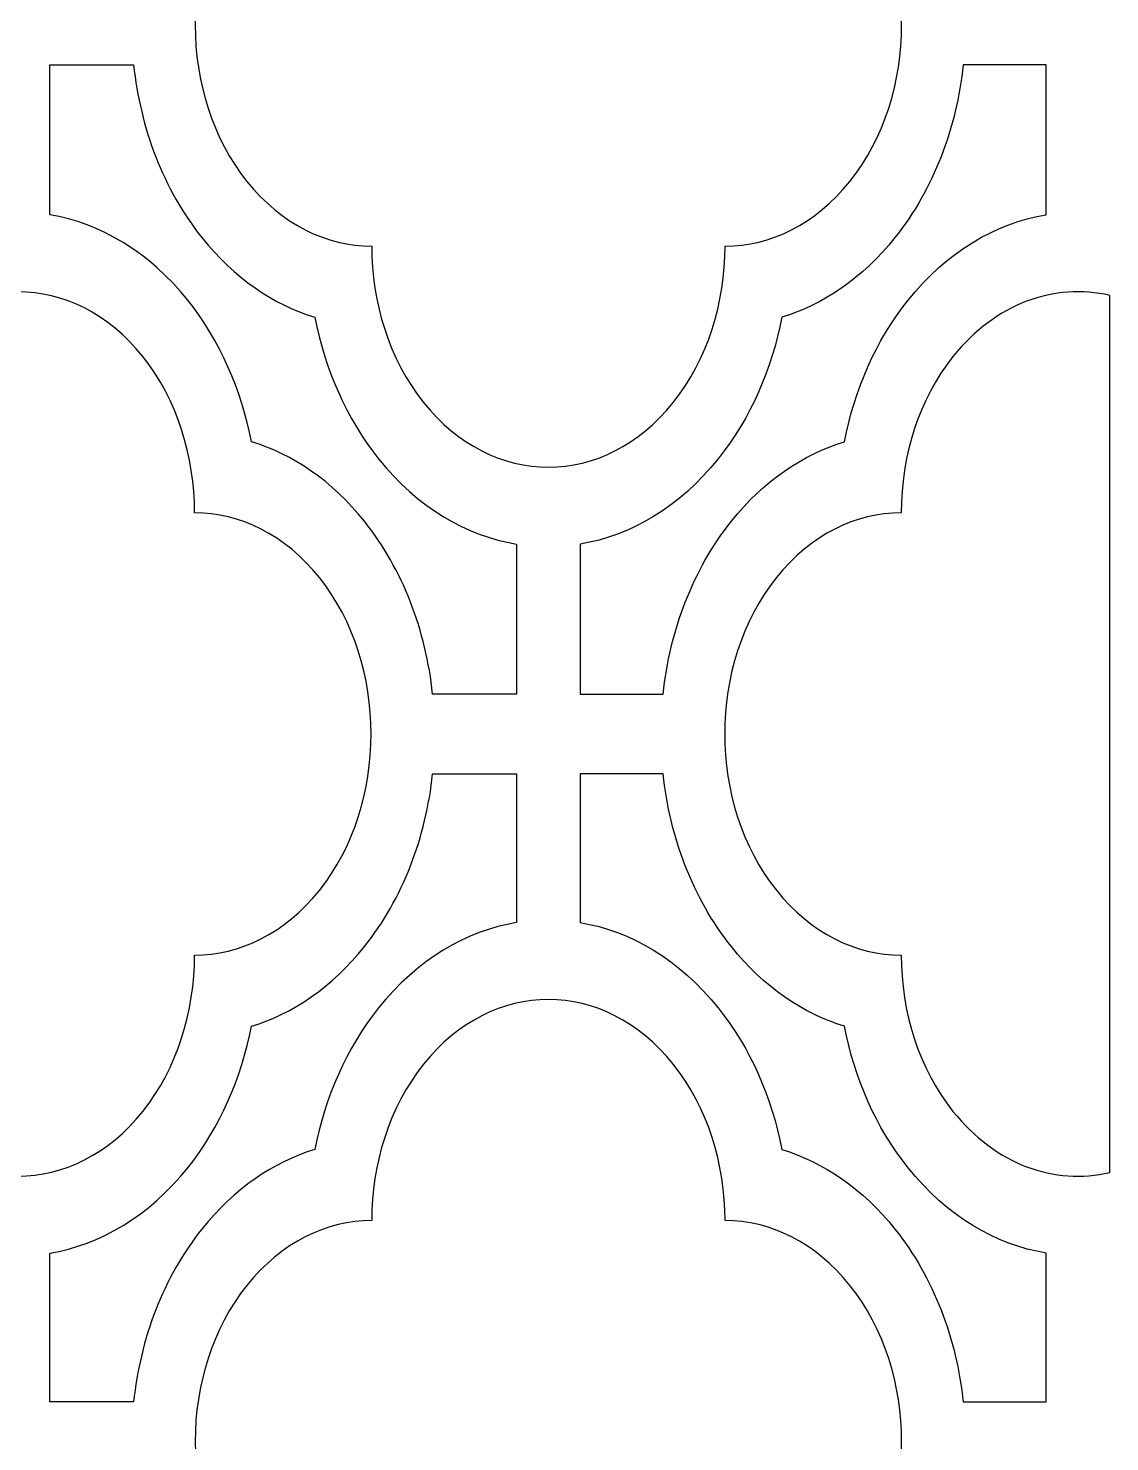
# Model space of a CAD drawing. Header units: centimetres. Extents: x -88 to 88, y -108 to 108.
# Drawn here: x -33.75 to -6.41, y 0 to 35.75 of the extents above; entities that cross this region are included whole.
import ezdxf

# ---------------------------------------------------------------- set-up
doc = ezdxf.new("R2010")
doc.units = ezdxf.units.CM
doc.header["$MEASUREMENT"] = 0
doc.layers.add('layer 1', color=7, linetype='Continuous')

msp = doc.modelspace()

# ---------------------------------------------------------------- linework, layer by layer
at = {"layer": 'layer 1', "color": 114}
for points, knots in [([(-16.13741, 30.23822), (-16.1379, 28.80756), (-16.57387, 27.37709), (-17.44531, 26.28579), (-17.44531, 26.28579), (-19.1892, 24.10194), (-22.01764, 24.10195), (-23.76152, 26.28579), (-23.76152, 26.28579), (-24.63295, 27.37709), (-25.06894, 28.80753), (-25.06943, 30.23822), (-25.06943, 30.23822), (-26.21186, 30.23882), (-27.35415, 30.78479), (-28.22558, 31.87607), (-28.22558, 31.87607), (-29.96946, 34.05992), (-29.96946, 37.60195), (-28.22558, 39.78579), (-28.22558, 39.78579), (-27.3542, 40.87701), (-26.21202, 41.42297), (-25.06965, 41.42365), (-25.06965, 41.42365), (-25.06917, 42.85439), (-24.63317, 44.28493), (-23.76168, 45.37629), (-23.76168, 45.37629), (-22.01771, 47.56024), (-19.18912, 47.56021), (-17.44516, 45.37628), (-17.44516, 45.37628), (-16.57368, 44.28493), (-16.13768, 42.85441), (-16.13719, 41.42367), (-16.13719, 41.42367), (-14.99483, 41.42299), (-13.85264, 40.87701), (-12.98126, 39.78579), (-12.98126, 39.78579), (-11.23737, 37.60195), (-11.23737, 34.05992), (-12.98126, 31.87607), (-12.98126, 31.87607), (-13.85269, 30.78479), (-14.99496, 30.23882), (-16.13741, 30.23822)], [0, 0, 0, 0, 0.07692308, 0.07692308, 0.07692308, 0.07692308, 0.15384615, 0.15384615, 0.15384615, 0.15384615, 0.23076923, 0.23076923, 0.23076923, 0.23076923, 0.30769231, 0.30769231, 0.30769231, 0.30769231, 0.38461538, 0.38461538, 0.38461538, 0.38461538, 0.46153846, 0.46153846, 0.46153846, 0.46153846, 0.53846154, 0.53846154, 0.53846154, 0.53846154, 0.61538462, 0.61538462, 0.61538462, 0.61538462, 0.69230769, 0.69230769, 0.69230769, 0.69230769, 0.76923077, 0.76923077, 0.76923077, 0.76923077, 0.84615385, 0.84615385, 0.84615385, 0.84615385, 1, 1, 1, 1]), ([(-21.40734, 18.90661), (-21.40734, 18.90661), (-21.40734, 19.90816), (-21.40734, 19.90816), (-21.40734, 19.90816), (-21.40734, 19.90816), (-21.40734, 19.9174), (-21.40734, 19.9174), (-21.40734, 19.9174), (-21.40734, 19.9174), (-21.40734, 22.70067), (-21.40734, 22.70067), (-21.40734, 22.70067), (-22.68428, 22.91292), (-23.91766, 23.63329), (-24.89865, 24.86177), (-24.89865, 24.86177), (-25.71603, 25.88537), (-26.25173, 27.12839), (-26.50572, 28.43958), (-26.50572, 28.43958), (-27.55274, 28.75767), (-28.54534, 29.42848), (-29.36271, 30.45207), (-29.36271, 30.45207), (-30.34375, 31.68061), (-30.91901, 33.2252), (-31.08848, 34.82439), (-31.08848, 34.82439), (-31.08848, 34.82439), (-33.2107, 34.82435), (-33.2107, 34.82435), (-33.2107, 34.82435), (-33.2107, 34.82435), (-33.2107, 33.84374), (-33.2107, 33.84374), (-33.2107, 33.84374), (-33.2107, 33.84374), (-33.21071, 31.03003), (-33.21071, 31.03003), (-33.21071, 31.03003), (-31.93374, 30.81777), (-30.70038, 30.09738), (-29.71939, 28.8689), (-29.71939, 28.8689), (-28.90202, 27.84531), (-28.36635, 26.60231), (-28.11235, 25.29115), (-28.11235, 25.29115), (-27.06531, 24.97306), (-26.07271, 24.3022), (-25.25533, 23.2786), (-25.25533, 23.2786), (-24.27435, 22.05013), (-23.6991, 20.50564), (-23.5296, 18.90656), (-23.5296, 18.90656), (-23.5296, 18.90656), (-21.40734, 18.90661), (-21.40734, 18.90661)], [0, 0, 0, 0, 0.0625, 0.0625, 0.0625, 0.0625, 0.125, 0.125, 0.125, 0.125, 0.1875, 0.1875, 0.1875, 0.1875, 0.25, 0.25, 0.25, 0.25, 0.3125, 0.3125, 0.3125, 0.3125, 0.375, 0.375, 0.375, 0.375, 0.4375, 0.4375, 0.4375, 0.4375, 0.5, 0.5, 0.5, 0.5, 0.5625, 0.5625, 0.5625, 0.5625, 0.625, 0.625, 0.625, 0.625, 0.6875, 0.6875, 0.6875, 0.6875, 0.75, 0.75, 0.75, 0.75, 0.8125, 0.8125, 0.8125, 0.8125, 0.875, 0.875, 0.875, 0.875, 1, 1, 1, 1]), ([(-19.79951, 18.90661), (-19.79951, 18.90661), (-19.7995, 19.91855), (-19.7995, 19.91855), (-19.7995, 19.91855), (-19.7995, 19.91855), (-19.7995, 19.92787), (-19.7995, 19.92787), (-19.7995, 19.92787), (-19.7995, 19.92787), (-19.7995, 22.70063), (-19.7995, 22.70063), (-19.7995, 22.70063), (-18.52253, 22.91288), (-17.28918, 23.63328), (-16.30819, 24.86177), (-16.30819, 24.86177), (-15.49082, 25.88535), (-14.95513, 27.12839), (-14.70113, 28.43957), (-14.70113, 28.43957), (-13.6541, 28.75764), (-12.66151, 29.42847), (-11.84413, 30.45206), (-11.84413, 30.45206), (-10.86311, 31.68057), (-10.28785, 33.22516), (-10.11837, 34.82434), (-10.11837, 34.82434), (-10.11837, 34.82434), (-8.02115, 34.82434), (-8.02115, 34.82434), (-8.02115, 34.82434), (-8.02115, 34.82434), (-8.02115, 31.03031), (-8.02115, 31.03031), (-8.02115, 31.03031), (-9.29811, 30.81807), (-10.53147, 30.09766), (-11.51246, 28.86917), (-11.51246, 28.86917), (-12.32982, 27.84559), (-12.86552, 26.60255), (-13.11951, 25.29137), (-13.11951, 25.29137), (-14.16654, 24.9733), (-15.15913, 24.30247), (-15.97652, 23.27888), (-15.97652, 23.27888), (-16.95753, 22.05037), (-17.53279, 20.50578), (-17.70227, 18.9066), (-17.70227, 18.9066), (-17.70227, 18.9066), (-19.79951, 18.90661), (-19.79951, 18.90661)], [0, 0, 0, 0, 0.06666667, 0.06666667, 0.06666667, 0.06666667, 0.13333333, 0.13333333, 0.13333333, 0.13333333, 0.2, 0.2, 0.2, 0.2, 0.26666667, 0.26666667, 0.26666667, 0.26666667, 0.33333333, 0.33333333, 0.33333333, 0.33333333, 0.4, 0.4, 0.4, 0.4, 0.46666667, 0.46666667, 0.46666667, 0.46666667, 0.53333333, 0.53333333, 0.53333333, 0.53333333, 0.6, 0.6, 0.6, 0.6, 0.66666667, 0.66666667, 0.66666667, 0.66666667, 0.73333333, 0.73333333, 0.73333333, 0.73333333, 0.8, 0.8, 0.8, 0.8, 0.86666667, 0.86666667, 0.86666667, 0.86666667, 1, 1, 1, 1]), ([(-29.54861, 12.30701), (-29.5491, 10.87635), (-29.98507, 9.44588), (-30.85651, 8.35459), (-30.85651, 8.35459), (-32.6004, 6.17074), (-35.42885, 6.17075), (-37.17272, 8.35459), (-37.17272, 8.35459), (-38.04416, 9.44588), (-38.48014, 10.87633), (-38.48063, 12.30701), (-38.48063, 12.30701), (-39.62307, 12.30762), (-40.76535, 12.85358), (-41.63679, 13.94487), (-41.63679, 13.94487), (-43.38066, 16.12872), (-43.38066, 19.67075), (-41.63679, 21.85459), (-41.63679, 21.85459), (-40.76541, 22.94581), (-39.62322, 23.49177), (-38.48086, 23.49245), (-38.48086, 23.49245), (-38.48037, 24.92319), (-38.04437, 26.35373), (-37.17288, 27.44509), (-37.17288, 27.44509), (-35.42892, 29.62904), (-32.60033, 29.62901), (-30.85636, 27.44508), (-30.85636, 27.44508), (-29.98488, 26.35373), (-29.54888, 24.92321), (-29.5484, 23.49247), (-29.5484, 23.49247), (-28.40604, 23.49179), (-27.26384, 22.94581), (-26.39246, 21.85459), (-26.39246, 21.85459), (-24.64858, 19.67075), (-24.64858, 16.12872), (-26.39246, 13.94487), (-26.39246, 13.94487), (-27.26389, 12.85358), (-28.40617, 12.30762), (-29.54861, 12.30701)], [0, 0, 0, 0, 0.07692308, 0.07692308, 0.07692308, 0.07692308, 0.15384615, 0.15384615, 0.15384615, 0.15384615, 0.23076923, 0.23076923, 0.23076923, 0.23076923, 0.30769231, 0.30769231, 0.30769231, 0.30769231, 0.38461538, 0.38461538, 0.38461538, 0.38461538, 0.46153846, 0.46153846, 0.46153846, 0.46153846, 0.53846154, 0.53846154, 0.53846154, 0.53846154, 0.61538462, 0.61538462, 0.61538462, 0.61538462, 0.69230769, 0.69230769, 0.69230769, 0.69230769, 0.76923077, 0.76923077, 0.76923077, 0.76923077, 0.84615385, 0.84615385, 0.84615385, 0.84615385, 1, 1, 1, 1]), ([(-6.41334, 28.99224), (-6.41334, 28.99224), (-6.41334, 6.8075), (-6.41334, 6.8075), (-6.41334, 6.8075), (-7.80706, 6.48989), (-9.29821, 7.00561), (-10.37549, 8.35466), (-10.37549, 8.35466), (-11.24696, 9.44601), (-11.68297, 10.87653), (-11.68345, 12.30727), (-11.68345, 12.30727), (-12.82581, 12.30795), (-13.96801, 12.85393), (-14.83939, 13.94515), (-14.83939, 13.94515), (-16.58327, 16.12899), (-16.58327, 19.67102), (-14.83939, 21.85487), (-14.83939, 21.85487), (-13.96795, 22.94616), (-12.82568, 23.49212), (-11.68324, 23.49273), (-11.68324, 23.49273), (-11.68274, 24.92339), (-11.24678, 26.35386), (-10.37533, 27.44515), (-10.37533, 27.44515), (-9.2981, 28.79417), (-7.80699, 29.30986), (-6.41334, 28.99224)], [0, 0, 0, 0, 0.11111111, 0.11111111, 0.11111111, 0.11111111, 0.22222222, 0.22222222, 0.22222222, 0.22222222, 0.33333333, 0.33333333, 0.33333333, 0.33333333, 0.44444444, 0.44444444, 0.44444444, 0.44444444, 0.55555556, 0.55555556, 0.55555556, 0.55555556, 0.66666667, 0.66666667, 0.66666667, 0.66666667, 0.77777778, 0.77777778, 0.77777778, 0.77777778, 1, 1, 1, 1]), ([(-33.2107, 1.00673), (-33.2107, 1.00673), (-31.08846, 1.00672), (-31.08846, 1.00672), (-31.08846, 1.00672), (-30.91899, 2.6059), (-30.34373, 4.15049), (-29.36271, 5.379), (-29.36271, 5.379), (-28.54533, 6.40259), (-27.55273, 7.07342), (-26.50571, 7.39149), (-26.50571, 7.39149), (-26.25171, 8.70267), (-25.71601, 9.94571), (-24.89865, 10.96929), (-24.89865, 10.96929), (-23.91766, 12.19778), (-22.68431, 12.91818), (-21.40734, 13.13043), (-21.40734, 13.13043), (-21.40734, 13.13043), (-21.40734, 16.89314), (-21.40734, 16.89314), (-21.40734, 16.89314), (-21.40734, 16.89314), (-23.52958, 16.89314), (-23.52958, 16.89314), (-23.52958, 16.89314), (-23.69905, 15.29396), (-24.27431, 13.74937), (-25.25533, 12.52086), (-25.25533, 12.52086), (-26.07271, 11.49727), (-27.06531, 10.82644), (-28.11234, 10.50837), (-28.11234, 10.50837), (-28.36633, 9.19719), (-28.90203, 7.95415), (-29.71939, 6.93057), (-29.71939, 6.93057), (-30.70038, 5.70208), (-31.93373, 4.98167), (-33.2107, 4.76943), (-33.2107, 4.76943), (-33.2107, 4.76943), (-33.2107, 1.00673), (-33.2107, 1.00673)], [0, 0, 0, 0, 0.07692308, 0.07692308, 0.07692308, 0.07692308, 0.15384615, 0.15384615, 0.15384615, 0.15384615, 0.23076923, 0.23076923, 0.23076923, 0.23076923, 0.30769231, 0.30769231, 0.30769231, 0.30769231, 0.38461538, 0.38461538, 0.38461538, 0.38461538, 0.46153846, 0.46153846, 0.46153846, 0.46153846, 0.53846154, 0.53846154, 0.53846154, 0.53846154, 0.61538462, 0.61538462, 0.61538462, 0.61538462, 0.69230769, 0.69230769, 0.69230769, 0.69230769, 0.76923077, 0.76923077, 0.76923077, 0.76923077, 0.84615385, 0.84615385, 0.84615385, 0.84615385, 1, 1, 1, 1]), ([(-8.02115, 1.00672), (-8.02115, 1.00672), (-10.11836, 1.00668), (-10.11836, 1.00668), (-10.11836, 1.00668), (-10.28782, 2.60586), (-10.86309, 4.15045), (-11.84413, 5.37899), (-11.84413, 5.37899), (-12.6615, 6.40258), (-13.65409, 7.0734), (-14.70111, 7.39148), (-14.70111, 7.39148), (-14.95511, 8.70267), (-15.49081, 9.94569), (-16.30819, 10.96929), (-16.30819, 10.96929), (-17.28918, 12.19777), (-18.52256, 12.91814), (-19.7995, 13.13039), (-19.7995, 13.13039), (-19.7995, 13.13039), (-19.79951, 16.89315), (-19.79951, 16.89315), (-19.79951, 16.89315), (-19.79951, 16.89315), (-17.70225, 16.89318), (-17.70225, 16.89318), (-17.70225, 16.89318), (-17.53275, 15.2941), (-16.9575, 13.74961), (-15.97652, 12.52114), (-15.97652, 12.52114), (-15.15913, 11.49754), (-14.16654, 10.82668), (-13.1195, 10.50859), (-13.1195, 10.50859), (-12.8655, 9.19743), (-12.32983, 7.95443), (-11.51246, 6.93084), (-11.51246, 6.93084), (-10.53147, 5.70236), (-9.29811, 4.98197), (-8.02114, 4.76971), (-8.02114, 4.76971), (-8.02114, 4.76971), (-8.02115, 2.03959), (-8.02115, 2.03959), (-8.02115, 2.03959), (-8.02115, 2.03959), (-8.02115, 2.03958), (-8.02115, 2.03958), (-8.02115, 2.03958), (-8.02115, 2.03958), (-8.02115, 1.00672), (-8.02115, 1.00672)], [0, 0, 0, 0, 0.06666667, 0.06666667, 0.06666667, 0.06666667, 0.13333333, 0.13333333, 0.13333333, 0.13333333, 0.2, 0.2, 0.2, 0.2, 0.26666667, 0.26666667, 0.26666667, 0.26666667, 0.33333333, 0.33333333, 0.33333333, 0.33333333, 0.4, 0.4, 0.4, 0.4, 0.46666667, 0.46666667, 0.46666667, 0.46666667, 0.53333333, 0.53333333, 0.53333333, 0.53333333, 0.6, 0.6, 0.6, 0.6, 0.66666667, 0.66666667, 0.66666667, 0.66666667, 0.73333333, 0.73333333, 0.73333333, 0.73333333, 0.8, 0.8, 0.8, 0.8, 0.86666667, 0.86666667, 0.86666667, 0.86666667, 1, 1, 1, 1]), ([(-25.06943, 5.59285), (-25.06894, 7.02351), (-24.63297, 8.45397), (-23.76153, 9.54527), (-23.76153, 9.54527), (-22.01764, 11.72912), (-19.1892, 11.72911), (-17.44532, 9.54527), (-17.44532, 9.54527), (-16.57389, 8.45397), (-16.1379, 7.02353), (-16.13741, 5.59285), (-16.13741, 5.59285), (-14.99497, 5.59224), (-13.85269, 5.04627), (-12.98126, 3.95499), (-12.98126, 3.95499), (-11.23738, 1.77114), (-11.23738, -1.77089), (-12.98126, -3.95473), (-12.98126, -3.95473), (-13.85264, -5.04595), (-14.99482, -5.59191), (-16.13719, -5.59259), (-16.13719, -5.59259), (-16.13767, -7.02333), (-16.57367, -8.45387), (-17.44516, -9.54523), (-17.44516, -9.54523), (-19.18912, -11.72918), (-22.01771, -11.72915), (-23.76168, -9.54522), (-23.76168, -9.54522), (-24.63316, -8.45387), (-25.06916, -7.02335), (-25.06964, -5.59261), (-25.06964, -5.59261), (-26.21201, -5.59193), (-27.3542, -5.04595), (-28.22558, -3.95473), (-28.22558, -3.95473), (-29.96947, -1.77089), (-29.96947, 1.77114), (-28.22558, 3.95499), (-28.22558, 3.95499), (-27.35415, 5.04627), (-26.21187, 5.59224), (-25.06943, 5.59285)], [0, 0, 0, 0, 0.07692308, 0.07692308, 0.07692308, 0.07692308, 0.15384615, 0.15384615, 0.15384615, 0.15384615, 0.23076923, 0.23076923, 0.23076923, 0.23076923, 0.30769231, 0.30769231, 0.30769231, 0.30769231, 0.38461538, 0.38461538, 0.38461538, 0.38461538, 0.46153846, 0.46153846, 0.46153846, 0.46153846, 0.53846154, 0.53846154, 0.53846154, 0.53846154, 0.61538462, 0.61538462, 0.61538462, 0.61538462, 0.69230769, 0.69230769, 0.69230769, 0.69230769, 0.76923077, 0.76923077, 0.76923077, 0.76923077, 0.84615385, 0.84615385, 0.84615385, 0.84615385, 1, 1, 1, 1])]:
    msp.add_open_spline(points, degree=3, knots=knots, dxfattribs=at)
at = {"layer": 'layer 1', "color": 250, "lineweight": 9}
for points, knots in [([(-16.13741, 30.23822), (-16.1379, 28.80756), (-16.57387, 27.37709), (-17.44531, 26.28579), (-17.44531, 26.28579), (-19.1892, 24.10194), (-22.01764, 24.10195), (-23.76152, 26.28579), (-23.76152, 26.28579), (-24.63295, 27.37709), (-25.06894, 28.80753), (-25.06943, 30.23822), (-25.06943, 30.23822), (-26.21186, 30.23882), (-27.35415, 30.78479), (-28.22558, 31.87607), (-28.22558, 31.87607), (-29.96946, 34.05992), (-29.96946, 37.60195), (-28.22558, 39.78579), (-28.22558, 39.78579), (-27.3542, 40.87701), (-26.21202, 41.42297), (-25.06965, 41.42365), (-25.06965, 41.42365), (-25.06917, 42.85439), (-24.63317, 44.28493), (-23.76168, 45.37629), (-23.76168, 45.37629), (-22.01771, 47.56024), (-19.18912, 47.56021), (-17.44516, 45.37628), (-17.44516, 45.37628), (-16.57368, 44.28493), (-16.13768, 42.85441), (-16.13719, 41.42367), (-16.13719, 41.42367), (-14.99483, 41.42299), (-13.85264, 40.87701), (-12.98126, 39.78579), (-12.98126, 39.78579), (-11.23737, 37.60195), (-11.23737, 34.05992), (-12.98126, 31.87607), (-12.98126, 31.87607), (-13.85269, 30.78479), (-14.99496, 30.23882), (-16.13741, 30.23822)], [0, 0, 0, 0, 0.07692308, 0.07692308, 0.07692308, 0.07692308, 0.15384615, 0.15384615, 0.15384615, 0.15384615, 0.23076923, 0.23076923, 0.23076923, 0.23076923, 0.30769231, 0.30769231, 0.30769231, 0.30769231, 0.38461538, 0.38461538, 0.38461538, 0.38461538, 0.46153846, 0.46153846, 0.46153846, 0.46153846, 0.53846154, 0.53846154, 0.53846154, 0.53846154, 0.61538462, 0.61538462, 0.61538462, 0.61538462, 0.69230769, 0.69230769, 0.69230769, 0.69230769, 0.76923077, 0.76923077, 0.76923077, 0.76923077, 0.84615385, 0.84615385, 0.84615385, 0.84615385, 1, 1, 1, 1]), ([(-21.40734, 18.90661), (-21.40734, 18.90661), (-21.40734, 19.90816), (-21.40734, 19.90816), (-21.40734, 19.90816), (-21.40734, 19.90816), (-21.40734, 19.9174), (-21.40734, 19.9174), (-21.40734, 19.9174), (-21.40734, 19.9174), (-21.40734, 22.70067), (-21.40734, 22.70067), (-21.40734, 22.70067), (-22.68428, 22.91292), (-23.91766, 23.63329), (-24.89865, 24.86177), (-24.89865, 24.86177), (-25.71603, 25.88537), (-26.25173, 27.12839), (-26.50572, 28.43958), (-26.50572, 28.43958), (-27.55274, 28.75767), (-28.54534, 29.42848), (-29.36271, 30.45207), (-29.36271, 30.45207), (-30.34375, 31.68061), (-30.91901, 33.2252), (-31.08848, 34.82439), (-31.08848, 34.82439), (-31.08848, 34.82439), (-33.2107, 34.82435), (-33.2107, 34.82435), (-33.2107, 34.82435), (-33.2107, 34.82435), (-33.2107, 33.84374), (-33.2107, 33.84374), (-33.2107, 33.84374), (-33.2107, 33.84374), (-33.21071, 31.03003), (-33.21071, 31.03003), (-33.21071, 31.03003), (-31.93374, 30.81777), (-30.70038, 30.09738), (-29.71939, 28.8689), (-29.71939, 28.8689), (-28.90202, 27.84531), (-28.36635, 26.60231), (-28.11235, 25.29115), (-28.11235, 25.29115), (-27.06531, 24.97306), (-26.07271, 24.3022), (-25.25533, 23.2786), (-25.25533, 23.2786), (-24.27435, 22.05013), (-23.6991, 20.50564), (-23.5296, 18.90656), (-23.5296, 18.90656), (-23.5296, 18.90656), (-21.40734, 18.90661), (-21.40734, 18.90661)], [0, 0, 0, 0, 0.0625, 0.0625, 0.0625, 0.0625, 0.125, 0.125, 0.125, 0.125, 0.1875, 0.1875, 0.1875, 0.1875, 0.25, 0.25, 0.25, 0.25, 0.3125, 0.3125, 0.3125, 0.3125, 0.375, 0.375, 0.375, 0.375, 0.4375, 0.4375, 0.4375, 0.4375, 0.5, 0.5, 0.5, 0.5, 0.5625, 0.5625, 0.5625, 0.5625, 0.625, 0.625, 0.625, 0.625, 0.6875, 0.6875, 0.6875, 0.6875, 0.75, 0.75, 0.75, 0.75, 0.8125, 0.8125, 0.8125, 0.8125, 0.875, 0.875, 0.875, 0.875, 1, 1, 1, 1]), ([(-19.79951, 18.90661), (-19.79951, 18.90661), (-19.7995, 19.91855), (-19.7995, 19.91855), (-19.7995, 19.91855), (-19.7995, 19.91855), (-19.7995, 19.92787), (-19.7995, 19.92787), (-19.7995, 19.92787), (-19.7995, 19.92787), (-19.7995, 22.70063), (-19.7995, 22.70063), (-19.7995, 22.70063), (-18.52253, 22.91288), (-17.28918, 23.63328), (-16.30819, 24.86177), (-16.30819, 24.86177), (-15.49082, 25.88535), (-14.95513, 27.12839), (-14.70113, 28.43957), (-14.70113, 28.43957), (-13.6541, 28.75764), (-12.66151, 29.42847), (-11.84413, 30.45206), (-11.84413, 30.45206), (-10.86311, 31.68057), (-10.28785, 33.22516), (-10.11837, 34.82434), (-10.11837, 34.82434), (-10.11837, 34.82434), (-8.02115, 34.82434), (-8.02115, 34.82434), (-8.02115, 34.82434), (-8.02115, 34.82434), (-8.02115, 31.03031), (-8.02115, 31.03031), (-8.02115, 31.03031), (-9.29811, 30.81807), (-10.53147, 30.09766), (-11.51246, 28.86917), (-11.51246, 28.86917), (-12.32982, 27.84559), (-12.86552, 26.60255), (-13.11951, 25.29137), (-13.11951, 25.29137), (-14.16654, 24.9733), (-15.15913, 24.30247), (-15.97652, 23.27888), (-15.97652, 23.27888), (-16.95753, 22.05037), (-17.53279, 20.50578), (-17.70227, 18.9066), (-17.70227, 18.9066), (-17.70227, 18.9066), (-19.79951, 18.90661), (-19.79951, 18.90661)], [0, 0, 0, 0, 0.06666667, 0.06666667, 0.06666667, 0.06666667, 0.13333333, 0.13333333, 0.13333333, 0.13333333, 0.2, 0.2, 0.2, 0.2, 0.26666667, 0.26666667, 0.26666667, 0.26666667, 0.33333333, 0.33333333, 0.33333333, 0.33333333, 0.4, 0.4, 0.4, 0.4, 0.46666667, 0.46666667, 0.46666667, 0.46666667, 0.53333333, 0.53333333, 0.53333333, 0.53333333, 0.6, 0.6, 0.6, 0.6, 0.66666667, 0.66666667, 0.66666667, 0.66666667, 0.73333333, 0.73333333, 0.73333333, 0.73333333, 0.8, 0.8, 0.8, 0.8, 0.86666667, 0.86666667, 0.86666667, 0.86666667, 1, 1, 1, 1]), ([(-29.54861, 12.30701), (-29.5491, 10.87635), (-29.98507, 9.44588), (-30.85651, 8.35459), (-30.85651, 8.35459), (-32.6004, 6.17074), (-35.42885, 6.17075), (-37.17272, 8.35459), (-37.17272, 8.35459), (-38.04416, 9.44588), (-38.48014, 10.87633), (-38.48063, 12.30701), (-38.48063, 12.30701), (-39.62307, 12.30762), (-40.76535, 12.85358), (-41.63679, 13.94487), (-41.63679, 13.94487), (-43.38066, 16.12872), (-43.38066, 19.67075), (-41.63679, 21.85459), (-41.63679, 21.85459), (-40.76541, 22.94581), (-39.62322, 23.49177), (-38.48086, 23.49245), (-38.48086, 23.49245), (-38.48037, 24.92319), (-38.04437, 26.35373), (-37.17288, 27.44509), (-37.17288, 27.44509), (-35.42892, 29.62904), (-32.60033, 29.62901), (-30.85636, 27.44508), (-30.85636, 27.44508), (-29.98488, 26.35373), (-29.54888, 24.92321), (-29.5484, 23.49247), (-29.5484, 23.49247), (-28.40604, 23.49179), (-27.26384, 22.94581), (-26.39246, 21.85459), (-26.39246, 21.85459), (-24.64858, 19.67075), (-24.64858, 16.12872), (-26.39246, 13.94487), (-26.39246, 13.94487), (-27.26389, 12.85358), (-28.40617, 12.30762), (-29.54861, 12.30701)], [0, 0, 0, 0, 0.07692308, 0.07692308, 0.07692308, 0.07692308, 0.15384615, 0.15384615, 0.15384615, 0.15384615, 0.23076923, 0.23076923, 0.23076923, 0.23076923, 0.30769231, 0.30769231, 0.30769231, 0.30769231, 0.38461538, 0.38461538, 0.38461538, 0.38461538, 0.46153846, 0.46153846, 0.46153846, 0.46153846, 0.53846154, 0.53846154, 0.53846154, 0.53846154, 0.61538462, 0.61538462, 0.61538462, 0.61538462, 0.69230769, 0.69230769, 0.69230769, 0.69230769, 0.76923077, 0.76923077, 0.76923077, 0.76923077, 0.84615385, 0.84615385, 0.84615385, 0.84615385, 1, 1, 1, 1]), ([(-6.41334, 28.99224), (-6.41334, 28.99224), (-6.41334, 6.8075), (-6.41334, 6.8075), (-6.41334, 6.8075), (-7.80706, 6.48989), (-9.29821, 7.00561), (-10.37549, 8.35466), (-10.37549, 8.35466), (-11.24696, 9.44601), (-11.68297, 10.87653), (-11.68345, 12.30727), (-11.68345, 12.30727), (-12.82581, 12.30795), (-13.96801, 12.85393), (-14.83939, 13.94515), (-14.83939, 13.94515), (-16.58327, 16.12899), (-16.58327, 19.67102), (-14.83939, 21.85487), (-14.83939, 21.85487), (-13.96795, 22.94616), (-12.82568, 23.49212), (-11.68324, 23.49273), (-11.68324, 23.49273), (-11.68274, 24.92339), (-11.24678, 26.35386), (-10.37533, 27.44515), (-10.37533, 27.44515), (-9.2981, 28.79417), (-7.80699, 29.30986), (-6.41334, 28.99224)], [0, 0, 0, 0, 0.11111111, 0.11111111, 0.11111111, 0.11111111, 0.22222222, 0.22222222, 0.22222222, 0.22222222, 0.33333333, 0.33333333, 0.33333333, 0.33333333, 0.44444444, 0.44444444, 0.44444444, 0.44444444, 0.55555556, 0.55555556, 0.55555556, 0.55555556, 0.66666667, 0.66666667, 0.66666667, 0.66666667, 0.77777778, 0.77777778, 0.77777778, 0.77777778, 1, 1, 1, 1]), ([(-33.2107, 1.00673), (-33.2107, 1.00673), (-31.08846, 1.00672), (-31.08846, 1.00672), (-31.08846, 1.00672), (-30.91899, 2.6059), (-30.34373, 4.15049), (-29.36271, 5.379), (-29.36271, 5.379), (-28.54533, 6.40259), (-27.55273, 7.07342), (-26.50571, 7.39149), (-26.50571, 7.39149), (-26.25171, 8.70267), (-25.71601, 9.94571), (-24.89865, 10.96929), (-24.89865, 10.96929), (-23.91766, 12.19778), (-22.68431, 12.91818), (-21.40734, 13.13043), (-21.40734, 13.13043), (-21.40734, 13.13043), (-21.40734, 16.89314), (-21.40734, 16.89314), (-21.40734, 16.89314), (-21.40734, 16.89314), (-23.52958, 16.89314), (-23.52958, 16.89314), (-23.52958, 16.89314), (-23.69905, 15.29396), (-24.27431, 13.74937), (-25.25533, 12.52086), (-25.25533, 12.52086), (-26.07271, 11.49727), (-27.06531, 10.82644), (-28.11234, 10.50837), (-28.11234, 10.50837), (-28.36633, 9.19719), (-28.90203, 7.95415), (-29.71939, 6.93057), (-29.71939, 6.93057), (-30.70038, 5.70208), (-31.93373, 4.98167), (-33.2107, 4.76943), (-33.2107, 4.76943), (-33.2107, 4.76943), (-33.2107, 1.00673), (-33.2107, 1.00673)], [0, 0, 0, 0, 0.07692308, 0.07692308, 0.07692308, 0.07692308, 0.15384615, 0.15384615, 0.15384615, 0.15384615, 0.23076923, 0.23076923, 0.23076923, 0.23076923, 0.30769231, 0.30769231, 0.30769231, 0.30769231, 0.38461538, 0.38461538, 0.38461538, 0.38461538, 0.46153846, 0.46153846, 0.46153846, 0.46153846, 0.53846154, 0.53846154, 0.53846154, 0.53846154, 0.61538462, 0.61538462, 0.61538462, 0.61538462, 0.69230769, 0.69230769, 0.69230769, 0.69230769, 0.76923077, 0.76923077, 0.76923077, 0.76923077, 0.84615385, 0.84615385, 0.84615385, 0.84615385, 1, 1, 1, 1]), ([(-8.02115, 1.00672), (-8.02115, 1.00672), (-10.11836, 1.00668), (-10.11836, 1.00668), (-10.11836, 1.00668), (-10.28782, 2.60586), (-10.86309, 4.15045), (-11.84413, 5.37899), (-11.84413, 5.37899), (-12.6615, 6.40258), (-13.65409, 7.0734), (-14.70111, 7.39148), (-14.70111, 7.39148), (-14.95511, 8.70267), (-15.49081, 9.94569), (-16.30819, 10.96929), (-16.30819, 10.96929), (-17.28918, 12.19777), (-18.52256, 12.91814), (-19.7995, 13.13039), (-19.7995, 13.13039), (-19.7995, 13.13039), (-19.79951, 16.89315), (-19.79951, 16.89315), (-19.79951, 16.89315), (-19.79951, 16.89315), (-17.70225, 16.89318), (-17.70225, 16.89318), (-17.70225, 16.89318), (-17.53275, 15.2941), (-16.9575, 13.74961), (-15.97652, 12.52114), (-15.97652, 12.52114), (-15.15913, 11.49754), (-14.16654, 10.82668), (-13.1195, 10.50859), (-13.1195, 10.50859), (-12.8655, 9.19743), (-12.32983, 7.95443), (-11.51246, 6.93084), (-11.51246, 6.93084), (-10.53147, 5.70236), (-9.29811, 4.98197), (-8.02114, 4.76971), (-8.02114, 4.76971), (-8.02114, 4.76971), (-8.02115, 2.03959), (-8.02115, 2.03959), (-8.02115, 2.03959), (-8.02115, 2.03959), (-8.02115, 2.03958), (-8.02115, 2.03958), (-8.02115, 2.03958), (-8.02115, 2.03958), (-8.02115, 1.00672), (-8.02115, 1.00672)], [0, 0, 0, 0, 0.06666667, 0.06666667, 0.06666667, 0.06666667, 0.13333333, 0.13333333, 0.13333333, 0.13333333, 0.2, 0.2, 0.2, 0.2, 0.26666667, 0.26666667, 0.26666667, 0.26666667, 0.33333333, 0.33333333, 0.33333333, 0.33333333, 0.4, 0.4, 0.4, 0.4, 0.46666667, 0.46666667, 0.46666667, 0.46666667, 0.53333333, 0.53333333, 0.53333333, 0.53333333, 0.6, 0.6, 0.6, 0.6, 0.66666667, 0.66666667, 0.66666667, 0.66666667, 0.73333333, 0.73333333, 0.73333333, 0.73333333, 0.8, 0.8, 0.8, 0.8, 0.86666667, 0.86666667, 0.86666667, 0.86666667, 1, 1, 1, 1]), ([(-25.06943, 5.59285), (-25.06894, 7.02351), (-24.63297, 8.45397), (-23.76153, 9.54527), (-23.76153, 9.54527), (-22.01764, 11.72912), (-19.1892, 11.72911), (-17.44532, 9.54527), (-17.44532, 9.54527), (-16.57389, 8.45397), (-16.1379, 7.02353), (-16.13741, 5.59285), (-16.13741, 5.59285), (-14.99497, 5.59224), (-13.85269, 5.04627), (-12.98126, 3.95499), (-12.98126, 3.95499), (-11.23738, 1.77114), (-11.23738, -1.77089), (-12.98126, -3.95473), (-12.98126, -3.95473), (-13.85264, -5.04595), (-14.99482, -5.59191), (-16.13719, -5.59259), (-16.13719, -5.59259), (-16.13767, -7.02333), (-16.57367, -8.45387), (-17.44516, -9.54523), (-17.44516, -9.54523), (-19.18912, -11.72918), (-22.01771, -11.72915), (-23.76168, -9.54522), (-23.76168, -9.54522), (-24.63316, -8.45387), (-25.06916, -7.02335), (-25.06964, -5.59261), (-25.06964, -5.59261), (-26.21201, -5.59193), (-27.3542, -5.04595), (-28.22558, -3.95473), (-28.22558, -3.95473), (-29.96947, -1.77089), (-29.96947, 1.77114), (-28.22558, 3.95499), (-28.22558, 3.95499), (-27.35415, 5.04627), (-26.21187, 5.59224), (-25.06943, 5.59285)], [0, 0, 0, 0, 0.07692308, 0.07692308, 0.07692308, 0.07692308, 0.15384615, 0.15384615, 0.15384615, 0.15384615, 0.23076923, 0.23076923, 0.23076923, 0.23076923, 0.30769231, 0.30769231, 0.30769231, 0.30769231, 0.38461538, 0.38461538, 0.38461538, 0.38461538, 0.46153846, 0.46153846, 0.46153846, 0.46153846, 0.53846154, 0.53846154, 0.53846154, 0.53846154, 0.61538462, 0.61538462, 0.61538462, 0.61538462, 0.69230769, 0.69230769, 0.69230769, 0.69230769, 0.76923077, 0.76923077, 0.76923077, 0.76923077, 0.84615385, 0.84615385, 0.84615385, 0.84615385, 1, 1, 1, 1])]:
    msp.add_open_spline(points, degree=3, knots=knots, dxfattribs=at)

doc.saveas('drawing.dxf')
